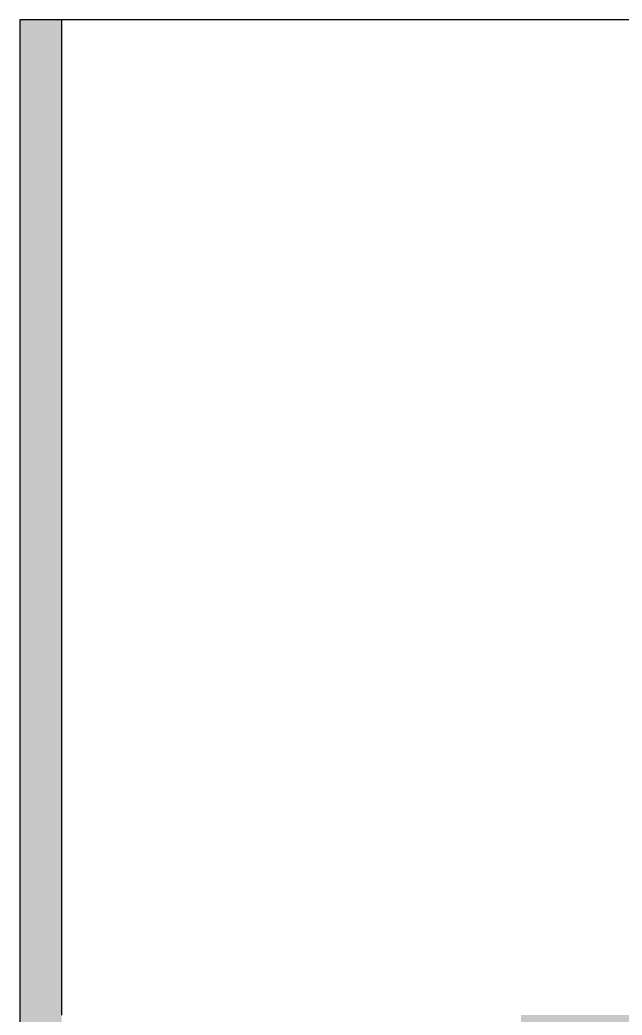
# Model space of a CAD drawing. Header units: millimetres. Extents: x 3675 to 7804, y -1257 to 3701.
# Drawn here: x 3978 to 4411, y -734 to -19 of the extents above; entities that cross this region are included whole.
import ezdxf

# ---------------------------------------------------------------- set-up
doc = ezdxf.new("R2010")
doc.units = ezdxf.units.MM
doc.layers.add('VS - Parede', color=6, linetype='Continuous')
doc.layers.add('VS - Vista', color=1, linetype='Continuous')

msp = doc.modelspace()

# ---------------------------------------------------------------- hatches: boundary and pattern name
at = {"layer": 'VS - Parede', "true_color": 0x636466}
h = msp.add_hatch(color=251, dxfattribs=at)
h.dxf.hatch_style = 1
h.paths.add_polyline_path([(4008.14, -19.4), (3978.14, -19.4), (3978.14, -774.4), (3978.16, -945.57), (4368.14, -945.57), (4368.14, -914.4), (4368.14, -764.4), (7244.04, -764.4), (7248.14, -764.4), (7278.14, -764.4), (7278.14, -784.4), (7308.14, -784.4), (7308.14, -804.4), (7803.89, -804.4), (7803.89, -774.4), (7308.14, -774.4), (7308.14, -754.4), (7278.14, -754.4), (7278.14, -734.4), (4338.14, -734.4), (4338.14, -914.4), (4008.14, -914.4), (4008.14, -734.4)])
h.paths.add_polyline_path([(6063.14, -149.4), (6063.14, -524.4), (6408.14, -524.4), (6408.14, -431.4), (6378.14, -431.4), (6378.14, -494.4), (6108.14, -494.4), (6108.14, -19.4), (6063.14, -19.4), (6063.14, -119.4), (5193.14, -119.4), (5193.14, -19.4), (5148.14, -19.4), (5148.14, -494.4), (4908.14, -494.4), (4908.14, -431.4), (4878.14, -431.4), (4878.14, -524.4), (5193.14, -524.4), (5193.14, -149.4)], flags=17)

# ---------------------------------------------------------------- linework, layer by layer
at = {"layer": 'VS - Parede'}
for p, q in [((3978.14, -19.4), (3978.14, -774.4)), ((4008.14, -19.4), (4008.14, -734.4))]:
    msp.add_line(p, q, dxfattribs=at)
at = {"layer": 'VS - Vista'}
msp.add_line((7278.14, -19.4), (3978.14, -19.4), dxfattribs=at)

doc.saveas('drawing.dxf')
